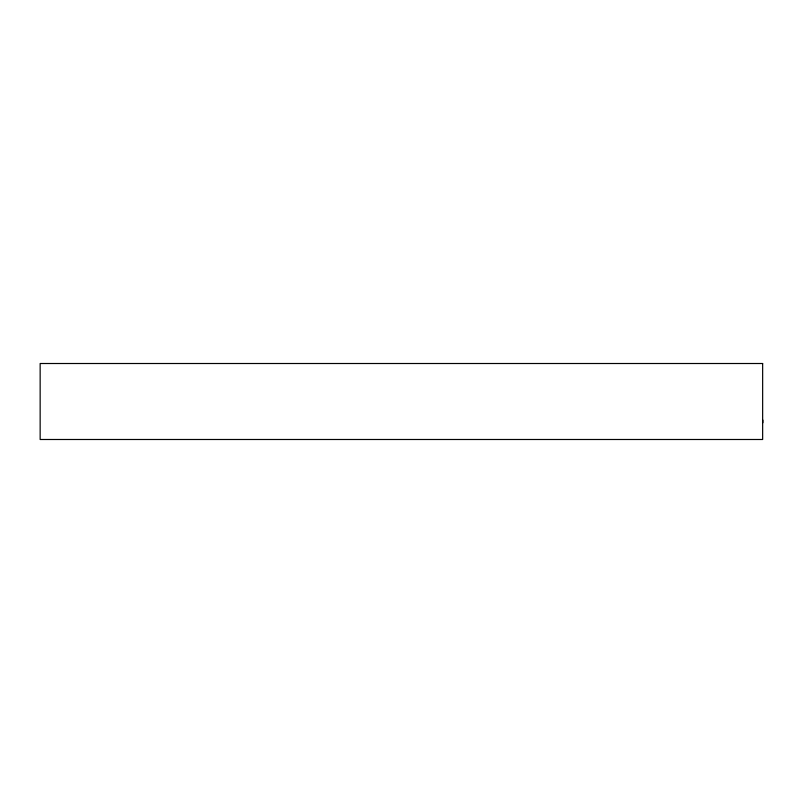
<?xml version="1.0" encoding="UTF-8"?>
<svg xmlns="http://www.w3.org/2000/svg" width="803" height="803" viewBox="0 0 803 803"><rect width="100%" height="100%" fill="white"/><g stroke="black" fill="none" stroke-linecap="round" stroke-linejoin="round"><path stroke-width="1.2" d="M762.85 420.059L762.85 422.769M762.649 363.508L40.15 363.508L40.15 439.492L762.649 439.492L762.649 363.508"/></g></svg>
